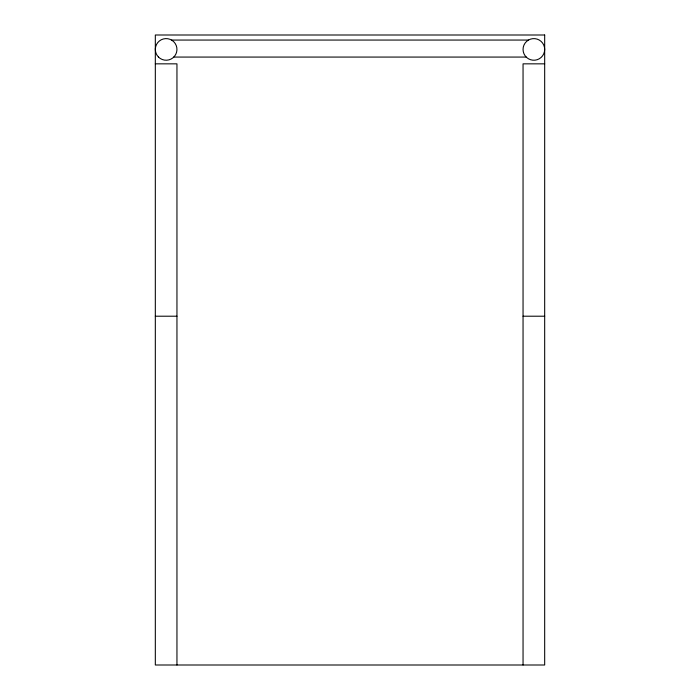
<?xml version="1.0" encoding="UTF-8"?>
<svg xmlns="http://www.w3.org/2000/svg" width="700" height="700" viewBox="0 0 700 700"><rect width="100%" height="100%" fill="white"/><g stroke="black" fill="none" stroke-linecap="round" stroke-linejoin="round"><path stroke-width="1.05" d="M171.544 40.058L528.456 40.058A10.815 10.815 0 0 1 544.679 49.42A10.815 10.815 0 0 1 528.456 58.791A10.815 10.815 0 0 1 528.456 40.058M173.784 57.067L526.216 57.067M155.321 63.84L176.951 63.84L176.951 665M544.679 63.84L523.049 63.84L523.049 665M155.321 316.207L176.951 316.207M523.049 316.207L544.679 316.207M544.679 35L155.321 35L155.321 665L544.679 665L544.679 35M158.489 57.067A10.815 10.815 0 0 0 176.584 52.22A10.815 10.815 0 0 0 163.336 38.972A10.815 10.815 0 0 0 158.489 57.067"/></g></svg>
